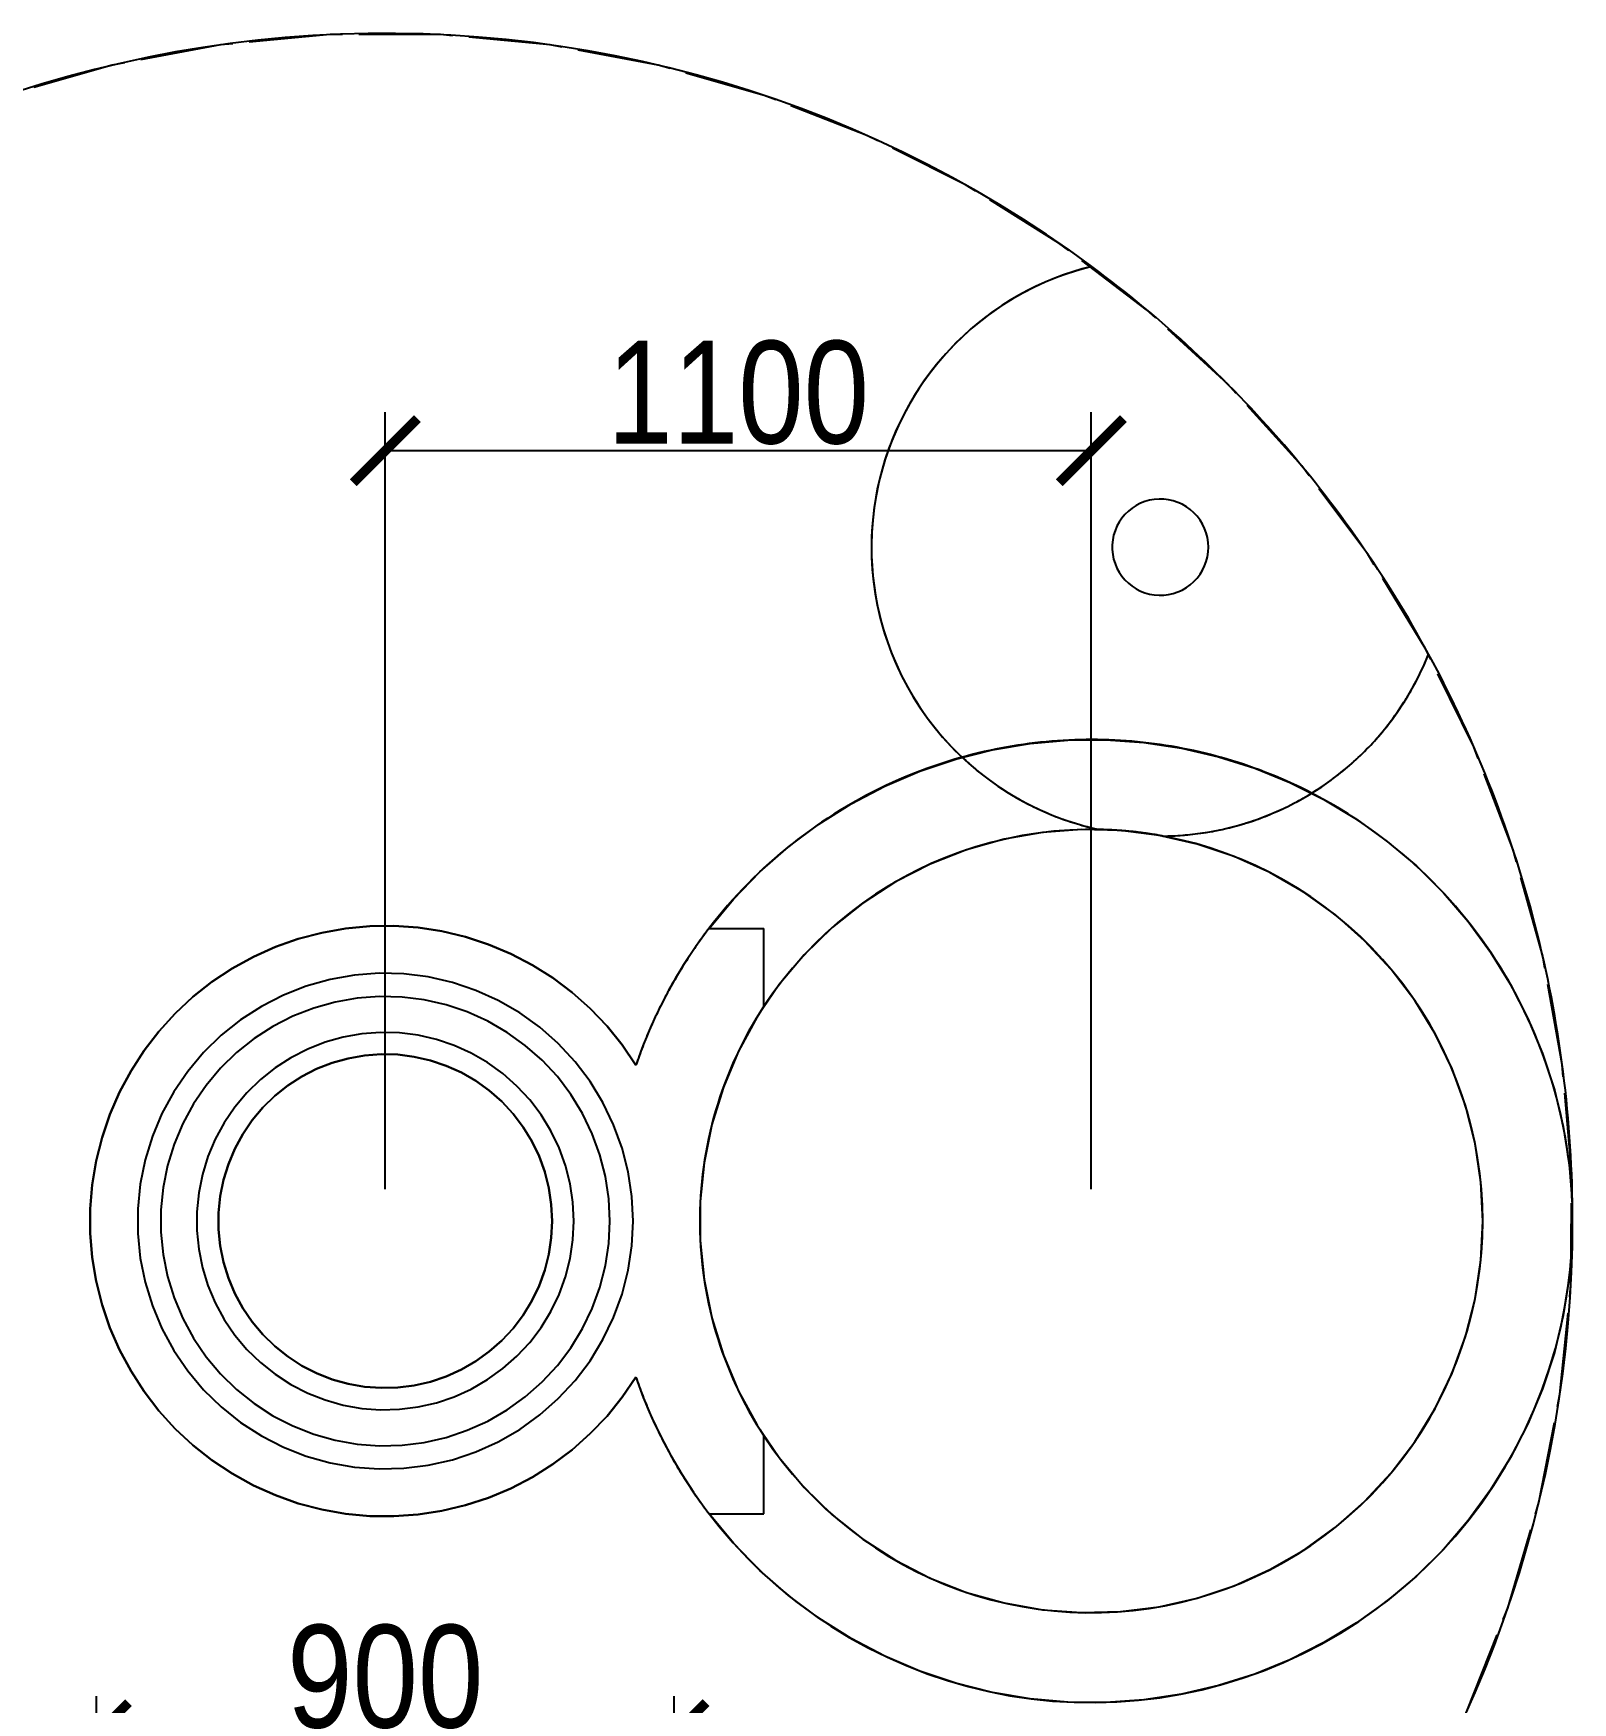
# Model space of a CAD drawing. Header units: millimetres. Extents: x -29 to 182, y -22 to 88.
# Drawn here: x -5.48 to 18.5, y 61 to 87 of the extents above; entities that cross this region are included whole.
import ezdxf

# ---------------------------------------------------------------- set-up
doc = ezdxf.new("R2010")
doc.units = ezdxf.units.MM
doc.linetypes.add('DASHED', pattern=[1.524, 1.27, -0.254])
for name, color, linetype in [('DIMS', 3, 'CONTINUOUS'), ('HIDDEN', 8, 'DASHED'), ('VISIBLE', 7, 'CONTINUOUS')]:
    doc.layers.add(name, color=color, linetype=linetype)
doc.styles.add('OpenSansCondensed-Light', font='OpenSansCondensed-Light.ttf')
doc.dimstyles.new('EZDXF', dxfattribs={"dimtxt": 0.25, "dimasz": 0.175, "dimexe": 0.375, "dimexo": 0.125, "dimgap": 0.1, "dimtad": 1, "dimlfac": 100, "dimzin": 12, "dimdsep": 46, "dimtxsty": 'OpenSansCondensed-Light', "dimblk": 'ARCHTICK', "dimcen": 2.5, "dimazin": 3, "dimtfac": 0.5, "dimtmove": 2, "dimatfit": 3})

# ---------------------------------------------------------------- blocks, each defined once
blk = doc.blocks.new('_ARCHTICK')
at = {"color": 0, "linetype": 'BYBLOCK', "const_width": 0.15}
blk.add_lwpolyline([(-0.5, -0.5), (0.5, 0.5)], dxfattribs=at)

msp = doc.modelspace()

# ---------------------------------------------------------------- linework, layer by layer
at = {"layer": 'HIDDEN'}
for points in [[(16.85625, 60.87589), (17.49026, 62.47097), (17.97369, 64.11796), (18.3024, 65.80265), (18.47356, 67.51057), (18.48568, 69.22699), (18.33867, 70.93715), (18.0338, 72.62632), (17.57368, 74.27997), (16.96227, 75.88386), (16.20485, 77.42417), (15.30792, 78.88765), (14.27922, 80.26171), (13.1276, 81.53451), (11.86296, 82.6951), (10.49621, 83.73348), (9.0391, 84.64072), (7.50417, 85.409), (5.90465, 86.03172), (4.25429, 86.50351), (2.56731, 86.82032), (0.85823, 86.9794), (-0.85823, 86.9794), (-2.56731, 86.82032), (-4.25429, 86.50351), (-5.90465, 86.03172)], [(11.00803, 83.36786), (10.82246, 83.31833), (10.63918, 83.26094), (10.45852, 83.19577), (10.2808, 83.12296), (10.10635, 83.04262), (9.93548, 82.95492), (9.76852, 82.86001), (9.60575, 82.75806), (9.44749, 82.64925), (9.29401, 82.5338), (9.1456, 82.4119), (9.00252, 82.28377), (8.86504, 82.14966), (8.73341, 82.00981), (8.60787, 81.86446), (8.48864, 81.71389), (8.37595, 81.55837), (8.26999, 81.39819), (8.17097, 81.23363), (8.07906, 81.06499), (7.99442, 80.89258), (7.91723, 80.71672), (7.8476, 80.53773), (7.78568, 80.35593), (7.73157, 80.17165), (7.68537, 79.98523), (7.64717, 79.79701), (7.61704, 79.60733), (7.59502, 79.41654), (7.58117, 79.22498), (7.5755, 79.03301), (7.57803, 78.84097), (7.58876, 78.64921), (7.60765, 78.45808), (7.63468, 78.26794), (7.66981, 78.07912), (7.71295, 77.89197), (7.76405, 77.70683), (7.82299, 77.52405), (7.88968, 77.34394), (7.964, 77.16684), (8.04581, 76.99308), (8.13495, 76.82296), (8.23128, 76.65681), (8.3346, 76.49491), (8.44474, 76.33757), (8.56149, 76.18508), (8.68465, 76.0377), (8.81398, 75.89571), (8.94925, 75.75938), (9.09021, 75.62893), (9.23661, 75.50463), (9.38818, 75.38668), (9.54465, 75.2753), (9.70573, 75.17071), (9.87112, 75.07308), (10.04053, 74.9826), (10.21365, 74.89943), (10.39015, 74.82372), (10.56973, 74.75562), (10.75205, 74.69523), (10.93678, 74.64269), (11.12358, 74.59807)], [(12.82535, 78.99627), (12.82163, 79.07094), (12.81048, 79.14487), (12.79203, 79.21733), (12.76646, 79.28759), (12.73402, 79.35496), (12.69503, 79.41876), (12.64989, 79.47836), (12.59903, 79.53317), (12.54297, 79.58264), (12.48226, 79.62628), (12.41751, 79.66367), (12.34936, 79.69442), (12.27848, 79.71823), (12.20559, 79.73487), (12.1314, 79.74417), (12.05666, 79.74603), (11.9821, 79.74044), (11.90846, 79.72746), (11.83649, 79.70721), (11.76689, 79.67989), (11.70035, 79.64578), (11.63755, 79.60522), (11.57909, 79.5586), (11.52556, 79.50639), (11.4775, 79.44912), (11.43539, 79.38734), (11.39963, 79.32168), (11.37058, 79.25278), (11.34855, 79.18133), (11.33373, 79.10805), (11.32629, 79.03365), (11.32629, 78.95888), (11.33373, 78.88448), (11.34855, 78.8112), (11.37058, 78.73975), (11.39963, 78.67085), (11.43539, 78.60519), (11.4775, 78.54341), (11.52556, 78.48614), (11.57909, 78.43393), (11.63755, 78.38731), (11.70035, 78.34675), (11.76689, 78.31264), (11.83649, 78.28532), (11.90846, 78.26507), (11.9821, 78.25209), (12.05666, 78.2465), (12.1314, 78.24836), (12.20559, 78.25766), (12.27848, 78.2743), (12.34936, 78.29811), (12.41751, 78.32886), (12.48226, 78.36625), (12.54297, 78.40989), (12.59903, 78.45937), (12.64989, 78.51417), (12.69503, 78.57378), (12.73402, 78.63757), (12.76646, 78.70494), (12.79203, 78.7752), (12.81048, 78.84766), (12.82163, 78.92159), (12.82535, 78.99627)], [(12.11557, 74.49644), (12.20004, 74.49799), (12.28446, 74.50113), (12.36881, 74.50584), (12.45306, 74.51214), (12.53717, 74.52003), (12.62113, 74.52948), (12.70488, 74.54052), (12.78842, 74.55312), (12.87171, 74.56729), (12.95471, 74.58302), (13.03741, 74.60031), (13.11976, 74.61914), (13.20175, 74.63952), (13.28334, 74.66143), (13.3645, 74.68487), (13.44521, 74.70984), (13.52544, 74.73631), (13.60516, 74.76428), (13.68434, 74.79375), (13.76295, 74.82469), (13.84096, 74.85711), (13.91835, 74.89098), (13.9951, 74.9263), (14.07117, 74.96306), (14.14653, 75.00124), (14.22116, 75.04083), (14.29504, 75.08181), (14.36813, 75.12417), (14.44042, 75.16789), (14.51187, 75.21296), (14.58247, 75.25937), (14.65218, 75.3071), (14.72098, 75.35612), (14.78885, 75.40643), (14.85577, 75.458), (14.9217, 75.51082), (14.98663, 75.56487), (15.05053, 75.62013), (15.11339, 75.67658), (15.17518, 75.73419), (15.23587, 75.79296), (15.29545, 75.85286), (15.35389, 75.91386), (15.41118, 75.97595), (15.46729, 76.03911), (15.52221, 76.10331), (15.57591, 76.16853), (15.62838, 76.23474), (15.67959, 76.30193), (15.72954, 76.37006), (15.7782, 76.43913), (15.82555, 76.50909), (15.87158, 76.57993), (15.91627, 76.65162), (15.95961, 76.72414), (16.00158, 76.79746), (16.04217, 76.87156), (16.08136, 76.9464), (16.11913, 77.02197), (16.15548, 77.09823), (16.19039, 77.17516), (16.22386, 77.25273), (16.25586, 77.33092)], [(14.43669, 75.16559), (14.35732, 75.20591), (14.27748, 75.24529), (14.19718, 75.28372), (14.11642, 75.32119), (14.03523, 75.3577), (13.9536, 75.39325), (13.87157, 75.42782), (13.78912, 75.46142), (13.70629, 75.49403), (13.62307, 75.52566), (13.53948, 75.5563), (13.45554, 75.58595), (13.37125, 75.6146), (13.28662, 75.64224), (13.20168, 75.66888), (13.11642, 75.69451), (13.03087, 75.71913), (12.94502, 75.74272), (12.85891, 75.7653), (12.77253, 75.78685), (12.68591, 75.80738), (12.59904, 75.82688), (12.51195, 75.84534), (12.42465, 75.86277), (12.33714, 75.87916), (12.24945, 75.89451), (12.16158, 75.90882), (12.07355, 75.92209), (11.98537, 75.93431), (11.89705, 75.94548), (11.8086, 75.9556), (11.72004, 75.96468), (11.63137, 75.9727), (11.54262, 75.97967), (11.45379, 75.98558), (11.3649, 75.99044), (11.27596, 75.99424), (11.18697, 75.99699), (11.09796, 75.99868), (11.00894, 75.99932), (10.91992, 75.99889), (10.8309, 75.99741), (10.74191, 75.99488), (10.65296, 75.99129), (10.56406, 75.98664), (10.47521, 75.98094), (10.38644, 75.97418), (10.29776, 75.96637), (10.20918, 75.95751), (10.12071, 75.9476), (10.03236, 75.93664), (9.94415, 75.92463), (9.85608, 75.91157), (9.76818, 75.89747), (9.68045, 75.88233), (9.59291, 75.86614), (9.50557, 75.84892), (9.41843, 75.83067), (9.33152, 75.81138), (9.24485, 75.79106), (9.15842, 75.76971), (9.07225, 75.74734), (8.98635, 75.72395)], [(8.98635, 75.72395), (8.87549, 75.69213), (8.76513, 75.65861), (8.6553, 75.62339), (8.54603, 75.58649), (8.43733, 75.54792), (8.32924, 75.50768), (8.22178, 75.46578), (8.11498, 75.42223), (8.00886, 75.37705), (7.90345, 75.33024), (7.79877, 75.28181), (7.69485, 75.23178), (7.59171, 75.18016), (7.48938, 75.12695), (7.38787, 75.07219), (7.28722, 75.01586), (7.18745, 74.958), (7.08858, 74.8986), (6.99064, 74.8377), (6.89364, 74.77529), (6.79762, 74.7114), (6.70258, 74.64604), (6.60857, 74.57923), (6.51559, 74.51098), (6.42368, 74.44131), (6.33284, 74.37023), (6.24311, 74.29777), (6.15451, 74.22393), (6.06705, 74.14874), (5.98075, 74.07222), (5.89565, 73.99437), (5.81175, 73.91523), (5.72908, 73.8348), (5.64765, 73.75312), (5.56749, 73.67019), (5.48862, 73.58604), (5.41105, 73.50068), (5.3348, 73.41414), (5.25989, 73.32644), (5.18634, 73.2376), (5.11416, 73.14764), (5.04337, 73.05658), (4.974, 72.96444), (4.90605, 72.87124), (4.83954, 72.77702), (4.77448, 72.68178), (4.7109, 72.58555), (4.64881, 72.48835), (4.58822, 72.39021), (4.52914, 72.29115), (4.47159, 72.19119), (4.41559, 72.09036), (4.36115, 71.98869), (4.30828, 71.88618), (4.25698, 71.78288), (4.20729, 71.67879), (4.1592, 71.57396), (4.11272, 71.4684), (4.06788, 71.36214), (4.02468, 71.2552), (3.98312, 71.14761), (3.94323, 71.03939), (3.905, 70.93057)], [(8.98635, 75.72395), (9.0147, 75.69742), (9.04327, 75.67114), (9.07206, 75.64511), (9.10108, 75.61933), (9.13033, 75.59379), (9.15979, 75.56852), (9.18946, 75.54349), (9.21936, 75.51873), (9.24946, 75.49422), (9.27978, 75.46997), (9.3103, 75.44599), (9.34103, 75.42226), (9.37196, 75.39881), (9.4031, 75.37562), (9.43443, 75.35271), (9.46596, 75.33006), (9.49768, 75.30769), (9.5296, 75.28559), (9.5617, 75.26376), (9.59399, 75.24222), (9.62647, 75.22095), (9.65913, 75.19997), (9.69197, 75.17927), (9.72498, 75.15885), (9.75818, 75.13872), (9.79154, 75.11887), (9.82507, 75.09931), (9.85877, 75.08005), (9.89264, 75.06107), (9.92667, 75.04239), (9.96085, 75.024), (9.9952, 75.00591), (10.0297, 74.98811), (10.06435, 74.97061), (10.09915, 74.95342), (10.1341, 74.93652), (10.1692, 74.91992), (10.20443, 74.90363), (10.23981, 74.88764), (10.27532, 74.87196), (10.31096, 74.85659), (10.34674, 74.84152), (10.38264, 74.82676), (10.41868, 74.81232), (10.45483, 74.79818), (10.4911, 74.78436), (10.5275, 74.77085), (10.56401, 74.75765), (10.60063, 74.74477), (10.63736, 74.73221), (10.67419, 74.71996), (10.71113, 74.70804), (10.74818, 74.69643), (10.78532, 74.68514), (10.82256, 74.67417), (10.85989, 74.66352), (10.89731, 74.6532), (10.93482, 74.6432), (10.97241, 74.63352), (11.01009, 74.62417), (11.04784, 74.61514), (11.08568, 74.60644), (11.12358, 74.59807)], [(12.11557, 74.49644), (12.15439, 74.49696), (12.1932, 74.49781), (12.232, 74.49899), (12.27079, 74.50051), (12.30956, 74.50236), (12.34832, 74.50455), (12.38706, 74.50707), (12.42577, 74.50993), (12.46446, 74.51312), (12.50312, 74.51664), (12.54175, 74.5205), (12.58034, 74.52469), (12.6189, 74.52921), (12.65741, 74.53407), (12.69588, 74.53925), (12.73431, 74.54477), (12.77268, 74.55062), (12.81101, 74.5568), (12.84928, 74.56332), (12.88749, 74.57016), (12.92564, 74.57733), (12.96373, 74.58483), (13.00175, 74.59265), (13.03971, 74.60081), (13.07759, 74.60929), (13.11539, 74.6181), (13.15312, 74.62724), (13.19077, 74.6367), (13.22834, 74.64648), (13.26582, 74.65659), (13.30321, 74.66702), (13.34051, 74.67777), (13.37772, 74.68885), (13.41483, 74.70024), (13.45184, 74.71196), (13.48874, 74.72399), (13.52555, 74.73634), (13.56224, 74.74901), (13.59882, 74.762), (13.63529, 74.7753), (13.67165, 74.78891), (13.70788, 74.80284), (13.744, 74.81708), (13.77999, 74.83163), (13.81585, 74.84648), (13.85158, 74.86165), (13.88718, 74.87713), (13.92265, 74.89291), (13.95798, 74.909), (13.99317, 74.92539), (14.02821, 74.94209), (14.06311, 74.95909), (14.09787, 74.97638), (14.13247, 74.99398), (14.16692, 75.01188), (14.20121, 75.03007), (14.23535, 75.04855), (14.26932, 75.06733), (14.30313, 75.08641), (14.33678, 75.10577), (14.37025, 75.12542), (14.40356, 75.14536), (14.43669, 75.16559)], [(18.5, 68.49932), (18.49887, 68.62965), (18.49547, 68.75993), (18.48981, 68.89014), (18.48189, 69.02023), (18.47171, 69.15017), (18.45927, 69.2799), (18.44458, 69.4094), (18.42764, 69.53863), (18.40846, 69.66754), (18.38704, 69.7961), (18.36339, 69.92427), (18.33752, 70.05201), (18.30943, 70.17928), (18.27913, 70.30604), (18.24664, 70.43225), (18.21196, 70.55789), (18.1751, 70.6829), (18.13607, 70.80725), (18.09489, 70.9309), (18.05156, 71.05382), (18.00611, 71.17597), (17.95854, 71.29731), (17.90887, 71.4178), (17.85711, 71.53742), (17.80328, 71.65612), (17.7474, 71.77386), (17.68948, 71.89061), (17.62954, 72.00634), (17.5676, 72.12101), (17.50367, 72.23459), (17.43778, 72.34704), (17.36995, 72.45833), (17.30019, 72.56842), (17.22853, 72.67728), (17.15499, 72.78489), (17.07959, 72.89119), (17.00236, 72.99617), (16.92331, 73.0998), (16.84247, 73.20203), (16.75987, 73.30285), (16.67553, 73.40221), (16.58948, 73.50009), (16.50174, 73.59646), (16.41234, 73.6913), (16.3213, 73.78456), (16.22865, 73.87623), (16.13443, 73.96628), (16.03866, 74.05467), (15.94136, 74.14139), (15.84257, 74.2264), (15.74232, 74.30969), (15.64064, 74.39122), (15.53756, 74.47097), (15.4331, 74.54891), (15.32731, 74.62503), (15.22021, 74.69931), (15.11184, 74.7717), (15.00222, 74.84221), (14.8914, 74.9108), (14.7794, 74.97745), (14.66626, 75.04214), (14.55201, 75.10486), (14.43669, 75.16559)], [(17.1, 68.49932), (17.06969, 69.10668), (16.97905, 69.70801), (16.82899, 70.29733), (16.621, 70.86877), (16.35715, 71.41667), (16.04006, 71.93557), (15.67287, 72.42033), (15.25924, 72.86611), (14.80329, 73.26849), (14.30953, 73.62348), (13.78289, 73.92754), (13.22858, 74.17765), (12.65213, 74.37133), (12.05925, 74.50665), (11.45585, 74.58226), (10.84792, 74.59742), (10.2415, 74.55198), (9.64262, 74.44638), (9.05723, 74.28168), (8.49115, 74.05951), (7.95, 73.78208), (7.43916, 73.45214), (6.96372, 73.07299), (6.52838, 72.64837), (6.13749, 72.18253), (5.79493, 71.68008), (5.50409, 71.14601), (5.26788, 70.58564), (5.08863, 70.00454), (4.96813, 69.40848), (4.90758, 68.80338), (4.90758, 68.19526), (4.96813, 67.59016), (5.08863, 66.9941), (5.26788, 66.413), (5.50409, 65.85263), (5.79493, 65.31857), (6.13749, 64.81611), (6.52838, 64.35027), (6.96372, 63.92566), (7.43916, 63.5465), (7.95, 63.21657), (8.49115, 62.93913), (9.05723, 62.71696), (9.64262, 62.55226), (10.2415, 62.44666), (10.84792, 62.40122), (11.45585, 62.41638), (12.05925, 62.49199), (12.65213, 62.62731), (13.22858, 62.82099), (13.78289, 63.0711), (14.30953, 63.37516), (14.80329, 63.73015), (15.25924, 64.13253), (15.67287, 64.57832), (16.04006, 65.06307), (16.35715, 65.58197), (16.621, 66.12987), (16.82899, 66.70131), (16.97905, 67.29063), (17.06969, 67.89196), (17.1, 68.49932)], [(12.11557, 74.49644), (12.09999, 74.49932), (12.0844, 74.50216), (12.0688, 74.50496), (12.0532, 74.50771), (12.03759, 74.51043), (12.02197, 74.5131), (12.00634, 74.51574), (11.99071, 74.51833), (11.97507, 74.52088), (11.95943, 74.5234), (11.94377, 74.52587), (11.92812, 74.5283), (11.91245, 74.53069), (11.89678, 74.53304), (11.8811, 74.53535), (11.86542, 74.53762), (11.84973, 74.53985), (11.83404, 74.54203), (11.81834, 74.54418), (11.80263, 74.54629), (11.78692, 74.54835), (11.77121, 74.55037), (11.75548, 74.55236), (11.73976, 74.5543), (11.72403, 74.5562), (11.70829, 74.55806), (11.69255, 74.55988), (11.6768, 74.56166), (11.66105, 74.5634), (11.6453, 74.56509), (11.62954, 74.56675), (11.61378, 74.56836), (11.59801, 74.56994), (11.58224, 74.57147), (11.56646, 74.57296), (11.55068, 74.57441), (11.5349, 74.57582), (11.51911, 74.57719), (11.50332, 74.57852), (11.48753, 74.57981), (11.47173, 74.58105), (11.45593, 74.58226), (11.44013, 74.58342), (11.42432, 74.58454), (11.40851, 74.58563), (11.3927, 74.58667), (11.37689, 74.58767), (11.36107, 74.58863), (11.34525, 74.58954), (11.32943, 74.59042), (11.3136, 74.59125), (11.29778, 74.59205), (11.28195, 74.5928), (11.26612, 74.59351), (11.25029, 74.59418), (11.23445, 74.59481), (11.21862, 74.5954), (11.20278, 74.59595), (11.18695, 74.59646), (11.17111, 74.59692), (11.15527, 74.59734), (11.13942, 74.59773), (11.12358, 74.59807)], [(12.11557, 74.49644), (12.09999, 74.49932), (12.0844, 74.50216), (12.0688, 74.50496), (12.0532, 74.50771), (12.03759, 74.51043), (12.02197, 74.5131), (12.00634, 74.51574), (11.99071, 74.51833), (11.97507, 74.52088), (11.95943, 74.5234), (11.94377, 74.52587), (11.92812, 74.5283), (11.91245, 74.53069), (11.89678, 74.53304), (11.8811, 74.53535), (11.86542, 74.53762), (11.84973, 74.53985), (11.83404, 74.54203), (11.81834, 74.54418), (11.80263, 74.54629), (11.78692, 74.54835), (11.77121, 74.55037), (11.75548, 74.55236), (11.73976, 74.5543), (11.72403, 74.5562), (11.70829, 74.55806), (11.69255, 74.55988), (11.6768, 74.56166), (11.66105, 74.5634), (11.6453, 74.56509), (11.62954, 74.56675), (11.61378, 74.56836), (11.59801, 74.56994), (11.58224, 74.57147), (11.56646, 74.57296), (11.55068, 74.57441), (11.5349, 74.57582), (11.51911, 74.57719), (11.50332, 74.57852), (11.48753, 74.57981), (11.47173, 74.58105), (11.45593, 74.58226), (11.44013, 74.58342), (11.42432, 74.58454), (11.40851, 74.58563), (11.3927, 74.58667), (11.37689, 74.58767), (11.36107, 74.58863), (11.34525, 74.58954), (11.32943, 74.59042), (11.3136, 74.59125), (11.29778, 74.59205), (11.28195, 74.5928), (11.26612, 74.59351), (11.25029, 74.59418), (11.23445, 74.59481), (11.21862, 74.5954), (11.20278, 74.59595), (11.18695, 74.59646), (11.17111, 74.59692), (11.15527, 74.59734), (11.13942, 74.59773), (11.12358, 74.59807)], [(3.905, 70.93057), (3.69259, 71.24245), (3.45533, 71.53588), (3.19482, 71.80887), (2.91281, 72.05959), (2.6112, 72.28635), (2.29202, 72.48763), (1.95742, 72.66207), (1.60964, 72.8085), (1.25103, 72.92593), (0.88401, 73.01358), (0.51103, 73.07085), (0.13462, 73.09735), (-0.2427, 73.09291), (-0.61839, 73.05757), (-0.98991, 72.99154), (-1.35477, 72.89529), (-1.71052, 72.76946), (-2.05476, 72.6149), (-2.38517, 72.43264), (-2.69953, 72.22391), (-2.99572, 71.99012), (-3.27176, 71.73283), (-3.52578, 71.45379), (-3.75607, 71.15487), (-3.96109, 70.83808), (-4.13945, 70.50555), (-4.28996, 70.15952), (-4.4116, 69.80232), (-4.50355, 69.43635), (-4.5652, 69.06407), (-4.59613, 68.68799), (-4.59613, 68.31065), (-4.5652, 67.93457), (-4.50355, 67.5623), (-4.4116, 67.19633), (-4.28996, 66.83912), (-4.13945, 66.49309), (-3.96109, 66.16056), (-3.75607, 65.84377), (-3.52578, 65.54485), (-3.27176, 65.26581), (-2.99572, 65.00853), (-2.69953, 64.77473), (-2.38517, 64.566), (-2.05476, 64.38374), (-1.71052, 64.22918), (-1.35477, 64.10335), (-0.98991, 64.0071), (-0.61839, 63.94108), (-0.2427, 63.90573), (0.13462, 63.90129), (0.51103, 63.9278), (0.88401, 63.98506), (1.25103, 64.07271), (1.60964, 64.19014), (1.95742, 64.33657), (2.29202, 64.51101), (2.6112, 64.71229), (2.91281, 64.93905), (3.19482, 65.18977), (3.45533, 65.46276), (3.69259, 65.75619), (3.905, 66.06807)], [(5.04547, 73.05932), (5.9, 73.05932)], [(5.9, 71.84596), (5.9, 73.05932)], [(3.5, 68.49932), (3.48261, 68.84781), (3.4306, 69.19283), (3.3445, 69.53096), (3.22517, 69.85884), (3.07378, 70.17321), (2.89184, 70.47094), (2.68116, 70.74908), (2.44383, 71.00485), (2.18221, 71.23573), (1.89891, 71.43941), (1.59674, 71.61387), (1.27869, 71.75738), (0.94794, 71.86851), (0.60777, 71.94615), (0.26156, 71.98953), (-0.08726, 71.99823), (-0.4352, 71.97216), (-0.77882, 71.91157), (-1.1147, 71.81707), (-1.4395, 71.68959), (-1.75, 71.53041), (-2.0431, 71.3411), (-2.3159, 71.12355), (-2.56568, 70.87993), (-2.78996, 70.61264), (-2.98652, 70.32434), (-3.15339, 70.01791), (-3.28892, 69.69639), (-3.39177, 69.36297), (-3.46091, 69.02097), (-3.49565, 68.67378), (-3.49565, 68.32486), (-3.46091, 67.97767), (-3.39177, 67.63567), (-3.28892, 67.30225), (-3.15339, 66.98073), (-2.98652, 66.6743), (-2.78996, 66.38601), (-2.56568, 66.11872), (-2.3159, 65.87509), (-2.0431, 65.65754), (-1.75, 65.46823), (-1.4395, 65.30905), (-1.1147, 65.18157), (-0.77882, 65.08707), (-0.4352, 65.02648), (-0.08726, 65.00041), (0.26156, 65.00911), (0.60777, 65.05249), (0.94794, 65.13014), (1.27869, 65.24126), (1.59674, 65.38477), (1.89891, 65.55923), (2.18221, 65.76291), (2.44383, 65.99379), (2.68116, 66.24956), (2.89184, 66.5277), (3.07378, 66.82543), (3.22517, 67.1398), (3.3445, 67.46768), (3.4306, 67.80581), (3.48261, 68.15083), (3.5, 68.49932)], [(3.5, 68.49932), (3.48261, 68.84781), (3.4306, 69.19283), (3.3445, 69.53096), (3.22517, 69.85884), (3.07378, 70.17321), (2.89184, 70.47094), (2.68116, 70.74908), (2.44383, 71.00485), (2.18221, 71.23573), (1.89891, 71.43941), (1.59674, 71.61387), (1.27869, 71.75738), (0.94794, 71.86851), (0.60777, 71.94615), (0.26156, 71.98953), (-0.08726, 71.99823), (-0.4352, 71.97216), (-0.77882, 71.91157), (-1.1147, 71.81707), (-1.4395, 71.68959), (-1.75, 71.53041), (-2.0431, 71.3411), (-2.3159, 71.12355), (-2.56568, 70.87993), (-2.78996, 70.61264), (-2.98652, 70.32434), (-3.15339, 70.01791), (-3.28892, 69.69639), (-3.39177, 69.36297), (-3.46091, 69.02097), (-3.49565, 68.67378), (-3.49565, 68.32486), (-3.46091, 67.97767), (-3.39177, 67.63567), (-3.28892, 67.30225), (-3.15339, 66.98073), (-2.98652, 66.6743), (-2.78996, 66.38601), (-2.56568, 66.11872), (-2.3159, 65.87509), (-2.0431, 65.65754), (-1.75, 65.46823), (-1.4395, 65.30905), (-1.1147, 65.18157), (-0.77882, 65.08707), (-0.4352, 65.02648), (-0.08726, 65.00041), (0.26156, 65.00911), (0.60777, 65.05249), (0.94794, 65.13014), (1.27869, 65.24126), (1.59674, 65.38477), (1.89891, 65.55923), (2.18221, 65.76291), (2.44383, 65.99379), (2.68116, 66.24956), (2.89184, 66.5277), (3.07378, 66.82543), (3.22517, 67.1398), (3.3445, 67.46768), (3.4306, 67.80581), (3.48261, 68.15083), (3.5, 68.49932)], [(2.6, 68.49932), (2.58708, 68.7582), (2.54845, 69.0145), (2.48449, 69.26568), (2.39584, 69.50925), (2.28338, 69.74278), (2.14822, 69.96395), (1.99172, 70.17057), (1.81542, 70.36057), (1.62107, 70.53208), (1.41062, 70.68339), (1.18615, 70.81299), (0.94989, 70.91959), (0.70419, 71.00214), (0.45149, 71.05982), (0.1943, 71.09205), (-0.06482, 71.09851), (-0.32329, 71.07914), (-0.57855, 71.03413), (-0.82807, 70.96393), (-1.06935, 70.86924), (-1.3, 70.75099), (-1.51773, 70.61036), (-1.72038, 70.44875), (-1.90593, 70.26777), (-2.07254, 70.06921), (-2.21856, 69.85505), (-2.34252, 69.62742), (-2.4432, 69.38857), (-2.5196, 69.14089), (-2.57096, 68.88683), (-2.59677, 68.62892), (-2.59677, 68.36972), (-2.57096, 68.11181), (-2.5196, 67.85775), (-2.4432, 67.61007), (-2.34252, 67.37122), (-2.21856, 67.14359), (-2.07254, 66.92943), (-1.90593, 66.73087), (-1.72038, 66.54989), (-1.51773, 66.38828), (-1.3, 66.24765), (-1.06935, 66.12941), (-0.82807, 66.03471), (-0.57855, 65.96451), (-0.32329, 65.9195), (-0.06482, 65.90013), (0.1943, 65.90659), (0.45149, 65.93882), (0.70419, 65.9965), (0.94989, 66.07905), (1.18615, 66.18565), (1.41062, 66.31525), (1.62107, 66.46656), (1.81542, 66.63807), (1.99172, 66.82807), (2.14822, 67.03469), (2.28338, 67.25586), (2.39584, 67.48939), (2.48449, 67.73296), (2.54845, 67.98414), (2.58708, 68.24044), (2.6, 68.49932)], [(3.905, 66.06807), (4.02053, 65.75397), (4.14995, 65.44534), (4.29301, 65.14279), (4.44943, 64.84692), (4.61889, 64.55833), (4.80106, 64.27758), (4.99557, 64.00524), (5.20203, 63.74184), (5.42004, 63.48792), (5.64917, 63.24398), (5.88894, 63.01051), (6.13889, 62.78796), (6.39853, 62.57678), (6.66732, 62.3774), (6.94474, 62.19021), (7.23024, 62.01558), (7.52324, 61.85386), (7.82317, 61.70537), (8.12942, 61.57041), (8.44139, 61.44925), (8.75845, 61.34212), (9.07998, 61.24925), (9.40532, 61.17081), (9.73385, 61.10697), (10.06489, 61.05784), (10.3978, 61.02354), (10.73191, 61.00411), (11.06655, 60.99962), (11.40105, 61.01005), (11.73476, 61.0354), (12.06701, 61.07561), (12.39713, 61.1306), (12.72447, 61.20027), (13.04837, 61.28446), (13.3682, 61.38303), (13.68331, 61.49576), (13.99308, 61.62244), (14.29689, 61.76281), (14.59413, 61.9166), (14.88422, 62.08349), (15.16657, 62.26316), (15.44063, 62.45525), (15.70584, 62.65937), (15.96169, 62.87512), (16.20765, 63.10207), (16.44325, 63.33976), (16.66801, 63.58773), (16.88148, 63.84548), (17.08324, 64.11249), (17.27288, 64.38824), (17.45004, 64.67218), (17.61435, 64.96374), (17.76549, 65.26233), (17.90317, 65.56738), (18.02709, 65.87826), (18.13703, 66.19435), (18.23275, 66.51504), (18.31407, 66.83968), (18.38083, 67.16763), (18.43289, 67.49822), (18.47015, 67.83081), (18.49253, 68.16473), (18.5, 68.49932)], [(5.9, 63.93932), (5.9, 65.15268)], [(5.04547, 63.93932), (5.9, 63.93932)]]:
    msp.add_lwpolyline(points, dxfattribs=at)
at = {"layer": 'VISIBLE'}
for points in [[(11.00803, 83.36786), (10.65895, 83.62006), (10.30409, 83.86407), (9.94365, 84.09976), (9.57783, 84.32699), (9.20681, 84.54565), (8.8308, 84.75561), (8.45001, 84.95676), (8.06464, 85.14899), (7.6749, 85.3322), (7.281, 85.50629), (6.88316, 85.67116), (6.48158, 85.82673), (6.07649, 85.97291), (5.66811, 86.10962), (5.25666, 86.23678), (4.84236, 86.35434), (4.42544, 86.46221), (4.00611, 86.56036), (3.58462, 86.64871), (3.16118, 86.72724), (2.73603, 86.79588), (2.3094, 86.85461), (1.88152, 86.90339), (1.45262, 86.9422), (1.02293, 86.97102), (0.59268, 86.98982), (0.16212, 86.99861), (-0.26854, 86.99737), (-0.69904, 86.98611), (-1.12917, 86.96483), (-1.55869, 86.93354), (-1.98736, 86.89226), (-2.41496, 86.84102), (-2.84124, 86.77984), (-3.26599, 86.70875), (-3.68897, 86.62779), (-4.10995, 86.53701), (-4.5287, 86.43646), (-4.945, 86.32618), (-5.35861, 86.20625), (-5.76933, 86.07672)], [(11.00803, 83.36786), (10.85979, 83.32898), (10.71297, 83.28508), (10.56773, 83.2362), (10.42424, 83.18241), (10.28266, 83.12376), (10.14316, 83.06033), (10.0059, 82.99218), (9.87104, 82.9194), (9.73874, 82.84207), (9.60914, 82.76028), (9.48241, 82.67412), (9.35868, 82.5837), (9.23811, 82.48912), (9.12082, 82.39049), (9.00696, 82.28792), (8.89666, 82.18153), (8.79005, 82.07145), (8.68725, 81.95781), (8.58837, 81.84073), (8.49354, 81.72035), (8.40286, 81.59681), (8.31645, 81.47025), (8.23439, 81.34083), (8.15678, 81.20869), (8.08372, 81.07398), (8.01529, 80.93686), (7.95157, 80.79749), (7.89263, 80.65603), (7.83854, 80.51265), (7.78937, 80.36751), (7.74516, 80.22078), (7.70598, 80.07263), (7.67186, 79.92323), (7.64285, 79.77275), (7.61898, 79.62138), (7.60028, 79.46928), (7.58677, 79.31663), (7.57847, 79.16361), (7.57538, 79.0104), (7.5775, 78.85717), (7.58485, 78.7041), (7.5974, 78.55137), (7.61515, 78.39915), (7.63806, 78.24763), (7.66613, 78.09698), (7.6993, 77.94736), (7.73756, 77.79897), (7.78084, 77.65196), (7.8291, 77.50652), (7.88229, 77.3628), (7.94034, 77.22097), (8.00319, 77.08121), (8.07075, 76.94366), (8.14297, 76.8085), (8.21974, 76.67587), (8.30098, 76.54593), (8.3866, 76.41884), (8.4765, 76.29473), (8.57058, 76.17376), (8.66871, 76.05606), (8.7708, 75.94177), (8.87672, 75.83102), (8.98635, 75.72395)], [(16.25586, 77.33092), (16.19437, 77.44316), (16.13212, 77.55497), (16.06908, 77.66635), (16.00529, 77.7773), (15.94072, 77.8878), (15.87539, 77.99784), (15.8093, 78.10744), (15.74246, 78.21657), (15.67486, 78.32524), (15.60651, 78.43344), (15.53742, 78.54117), (15.46758, 78.64841), (15.397, 78.75517), (15.32568, 78.86143), (15.25364, 78.96721), (15.18086, 79.07248), (15.10735, 79.17724), (15.03312, 79.28149), (14.95817, 79.38523), (14.88251, 79.48845), (14.80613, 79.59114), (14.72905, 79.6933), (14.65126, 79.79492), (14.57277, 79.896), (14.49358, 79.99654), (14.4137, 80.09653), (14.33313, 80.19596), (14.25187, 80.29483), (14.16993, 80.39314), (14.08732, 80.49088), (14.00402, 80.58805), (13.92006, 80.68463), (13.83544, 80.78064), (13.75015, 80.87605), (13.6642, 80.97088), (13.5776, 81.0651), (13.49034, 81.15873), (13.40245, 81.25175), (13.31391, 81.34416), (13.22473, 81.43595), (13.13492, 81.52713), (13.04449, 81.61768), (12.95343, 81.70761), (12.86174, 81.7969), (12.76945, 81.88555), (12.67654, 81.97357), (12.58302, 82.06094), (12.48891, 82.14766), (12.39419, 82.23373), (12.29889, 82.31914), (12.20299, 82.40389), (12.10651, 82.48797), (12.00945, 82.57139), (11.91182, 82.65413), (11.81361, 82.73619), (11.71484, 82.81758), (11.61551, 82.89827), (11.51563, 82.97828), (11.41519, 83.0576), (11.31421, 83.13622), (11.21268, 83.21414), (11.11062, 83.29135), (11.00803, 83.36786)], [(12.82535, 78.99627), (12.82163, 79.07094), (12.81048, 79.14487), (12.79203, 79.21733), (12.76646, 79.28759), (12.73402, 79.35496), (12.69503, 79.41876), (12.64989, 79.47836), (12.59903, 79.53317), (12.54297, 79.58264), (12.48226, 79.62628), (12.41751, 79.66367), (12.34936, 79.69442), (12.27848, 79.71823), (12.20559, 79.73487), (12.1314, 79.74417), (12.05666, 79.74603), (11.9821, 79.74044), (11.90846, 79.72746), (11.83649, 79.70721), (11.76689, 79.67989), (11.70035, 79.64578), (11.63755, 79.60522), (11.57909, 79.5586), (11.52556, 79.50639), (11.4775, 79.44912), (11.43539, 79.38734), (11.39963, 79.32168), (11.37058, 79.25278), (11.34855, 79.18133), (11.33373, 79.10805), (11.32629, 79.03365), (11.32629, 78.95888), (11.33373, 78.88448), (11.34855, 78.8112), (11.37058, 78.73975), (11.39963, 78.67085), (11.43539, 78.60519), (11.4775, 78.54341), (11.52556, 78.48614), (11.57909, 78.43393), (11.63755, 78.38731), (11.70035, 78.34675), (11.76689, 78.31264), (11.83649, 78.28532), (11.90846, 78.26507), (11.9821, 78.25209), (12.05666, 78.2465), (12.1314, 78.24836), (12.20559, 78.25766), (12.27848, 78.2743), (12.34936, 78.29811), (12.41751, 78.32886), (12.48226, 78.36625), (12.54297, 78.40989), (12.59903, 78.45937), (12.64989, 78.51417), (12.69503, 78.57378), (12.73402, 78.63757), (12.76646, 78.70494), (12.79203, 78.7752), (12.81048, 78.84766), (12.82163, 78.92159), (12.82535, 78.99627)], [(14.43669, 75.16559), (14.47544, 75.18975), (14.51394, 75.2143), (14.5522, 75.23924), (14.59019, 75.26457), (14.62793, 75.29028), (14.6654, 75.31637), (14.70261, 75.34284), (14.73955, 75.36969), (14.77621, 75.39691), (14.8126, 75.4245), (14.8487, 75.45246), (14.88452, 75.48078), (14.92004, 75.50947), (14.95528, 75.53852), (14.99022, 75.56792), (15.02486, 75.59767), (15.05919, 75.62778), (15.09322, 75.65823), (15.12694, 75.68902), (15.16034, 75.72016), (15.19342, 75.75163), (15.22619, 75.78344), (15.25863, 75.81558), (15.29074, 75.84804), (15.32252, 75.88083), (15.35396, 75.91394), (15.38507, 75.94737), (15.41584, 75.98111), (15.44626, 76.01516), (15.47634, 76.04952), (15.50607, 76.08419), (15.53544, 76.11915), (15.56446, 76.15441), (15.59311, 76.18996), (15.62141, 76.2258), (15.64934, 76.26193), (15.6769, 76.29833), (15.70409, 76.33502), (15.73091, 76.37198), (15.75735, 76.40921), (15.78342, 76.4467), (15.8091, 76.48446), (15.83439, 76.52248), (15.8593, 76.56075), (15.88382, 76.59927), (15.90795, 76.63804), (15.93168, 76.67705), (15.95501, 76.7163), (15.97795, 76.75579), (16.00048, 76.7955), (16.02261, 76.83545), (16.04434, 76.87561), (16.06565, 76.916), (16.08655, 76.95659), (16.10705, 76.9974), (16.12712, 77.03841), (16.14678, 77.07963), (16.16602, 77.12104), (16.18484, 77.16265), (16.20323, 77.20444), (16.2212, 77.24642), (16.23874, 77.28858), (16.25586, 77.33092)], [(18.5, 68.49932), (18.49942, 68.64546), (18.49769, 68.79159), (18.49481, 68.93771), (18.49077, 69.08379), (18.48557, 69.22984), (18.47922, 69.37585), (18.47172, 69.5218), (18.46307, 69.66768), (18.45326, 69.8135), (18.44231, 69.95923), (18.4302, 70.10487), (18.41694, 70.25041), (18.40253, 70.39584), (18.38698, 70.54115), (18.37027, 70.68633), (18.35242, 70.83138), (18.33343, 70.97628), (18.31329, 71.12103), (18.29201, 71.26562), (18.26959, 71.41003), (18.24602, 71.55426), (18.22132, 71.6983), (18.19548, 71.84214), (18.16851, 71.98577), (18.1404, 72.12918), (18.11116, 72.27237), (18.08079, 72.41532), (18.04929, 72.55803), (18.01667, 72.70048), (17.98292, 72.84267), (17.94805, 72.98459), (17.91205, 73.12624), (17.87494, 73.26759), (17.83672, 73.40864), (17.79738, 73.54939), (17.75693, 73.68982), (17.71538, 73.82993), (17.67271, 73.96971), (17.62895, 74.10914), (17.58409, 74.24823), (17.53812, 74.38696), (17.49107, 74.52532), (17.44292, 74.6633), (17.39368, 74.8009), (17.34336, 74.9381), (17.29195, 75.0749), (17.23947, 75.2113), (17.18591, 75.34727), (17.13128, 75.48282), (17.07558, 75.61793), (17.01881, 75.7526), (16.96098, 75.88681), (16.9021, 76.02056), (16.84216, 76.15385), (16.78116, 76.28665), (16.71912, 76.41897), (16.65604, 76.5508), (16.59192, 76.68212), (16.52676, 76.81293), (16.46057, 76.94323), (16.39336, 77.073), (16.32512, 77.20223), (16.25586, 77.33092)], [(5.04547, 73.05932), (5.42384, 73.51494), (5.83697, 73.93928), (6.2823, 74.3297), (6.75705, 74.68377), (7.25826, 74.99927), (7.78279, 75.27424), (8.32739, 75.50697), (8.88865, 75.696), (9.46308, 75.84016), (10.04709, 75.93854), (10.63704, 75.99053), (11.22926, 75.99582), (11.82005, 75.95435), (12.40572, 75.86641), (12.98263, 75.73252), (13.54717, 75.55353), (14.09583, 75.33056), (14.62519, 75.06499), (15.13195, 74.75848), (15.61293, 74.41294), (16.06516, 74.03052), (16.4858, 73.61362), (16.87223, 73.16482), (17.22205, 72.68693), (17.53307, 72.18294), (17.80335, 71.65597), (18.03121, 71.10932), (18.21523, 70.54639), (18.35425, 69.9707), (18.44742, 69.38583), (18.49415, 68.79544), (18.49415, 68.2032), (18.44742, 67.61281), (18.35425, 67.02794), (18.21523, 66.45225), (18.03121, 65.88933), (17.80335, 65.34267), (17.53307, 64.81571), (17.22205, 64.31171), (16.87223, 63.83382), (16.4858, 63.38503), (16.06516, 62.96812), (15.61293, 62.58571), (15.13195, 62.24017), (14.62519, 61.93365), (14.09583, 61.66808), (13.54717, 61.44511), (12.98263, 61.26612), (12.40572, 61.13223), (11.82005, 61.04429), (11.22926, 61.00283), (10.63704, 61.00811), (10.04709, 61.0601), (9.46308, 61.15848), (8.88865, 61.30264), (8.32739, 61.49167), (7.78279, 61.7244), (7.25826, 61.99937), (6.75705, 62.31487), (6.2823, 62.66894), (5.83697, 63.05936), (5.42384, 63.4837), (5.04547, 63.93932)], [(17.1, 68.49932), (17.09496, 68.74721), (17.07985, 68.99469), (17.0547, 69.24135), (17.01954, 69.48678), (16.97444, 69.73059), (16.91947, 69.97236), (16.85472, 70.21169), (16.7803, 70.4482), (16.69633, 70.68149), (16.60294, 70.91117), (16.5003, 71.13687), (16.38858, 71.35821), (16.26795, 71.57482), (16.13862, 71.78636), (16.00079, 71.99247), (15.85471, 72.1928), (15.70061, 72.38703), (15.53874, 72.57484), (15.36937, 72.75592), (15.19278, 72.92996), (15.00927, 73.09669), (14.81913, 73.25582), (14.62268, 73.40709), (14.42025, 73.55025), (14.21217, 73.68507), (13.99878, 73.81132), (13.78044, 73.92879), (13.5575, 74.0373), (13.33034, 74.13665), (13.09933, 74.2267), (12.86484, 74.30728), (12.62728, 74.37826), (12.38703, 74.43953), (12.14449, 74.49099), (11.90006, 74.53255), (11.65414, 74.56415), (11.40714, 74.58572), (11.15947, 74.59724), (10.91153, 74.59868), (10.66374, 74.59005), (10.41651, 74.57135), (10.17024, 74.54262), (9.92534, 74.50391), (9.68222, 74.45528), (9.44127, 74.39681), (9.2029, 74.32859), (8.9675, 74.25075), (8.73545, 74.1634), (8.50715, 74.0667), (8.28296, 73.9608), (8.06327, 73.84587), (7.84842, 73.72211), (7.63878, 73.58973), (7.4347, 73.44893), (7.2365, 73.29996), (7.04453, 73.14305), (6.85908, 72.97847), (6.68048, 72.8065), (6.50902, 72.62741), (6.34497, 72.44149), (6.18862, 72.24907), (6.04021, 72.05045), (5.9, 71.84596)], [(3.905, 66.06807), (3.69259, 65.75619), (3.45533, 65.46276), (3.19482, 65.18977), (2.91281, 64.93905), (2.6112, 64.71229), (2.29202, 64.51101), (1.95742, 64.33657), (1.60964, 64.19014), (1.25103, 64.07271), (0.88401, 63.98506), (0.51103, 63.9278), (0.13462, 63.90129), (-0.2427, 63.90573), (-0.61839, 63.94108), (-0.98991, 64.0071), (-1.35477, 64.10335), (-1.71052, 64.22918), (-2.05476, 64.38374), (-2.38517, 64.566), (-2.69953, 64.77473), (-2.99572, 65.00853), (-3.27176, 65.26581), (-3.52578, 65.54485), (-3.75607, 65.84377), (-3.96109, 66.16056), (-4.13945, 66.49309), (-4.28996, 66.83912), (-4.4116, 67.19633), (-4.50355, 67.5623), (-4.5652, 67.93457), (-4.59613, 68.31065), (-4.59613, 68.68799), (-4.5652, 69.06407), (-4.50355, 69.43635), (-4.4116, 69.80232), (-4.28996, 70.15952), (-4.13945, 70.50555), (-3.96109, 70.83808), (-3.75607, 71.15487), (-3.52578, 71.45379), (-3.27176, 71.73283), (-2.99572, 71.99012), (-2.69953, 72.22391), (-2.38517, 72.43264), (-2.05476, 72.6149), (-1.71052, 72.76946), (-1.35477, 72.89529), (-0.98991, 72.99154), (-0.61839, 73.05757), (-0.2427, 73.09291), (0.13462, 73.09735), (0.51103, 73.07085), (0.88401, 73.01358), (1.25103, 72.92593), (1.60964, 72.8085), (1.95742, 72.66207), (2.29202, 72.48763), (2.6112, 72.28635), (2.91281, 72.05959), (3.19482, 71.80887), (3.45533, 71.53588), (3.69259, 71.24245), (3.905, 70.93057)], [(5.04547, 73.05932), (5.02214, 73.02869), (4.99897, 72.99795), (4.97596, 72.96708), (4.9531, 72.9361), (4.9304, 72.905), (4.90787, 72.87378), (4.88549, 72.84245), (4.86328, 72.81101), (4.84122, 72.77945), (4.81933, 72.74777), (4.79761, 72.71599), (4.77604, 72.68409), (4.75464, 72.65209), (4.73341, 72.61997), (4.71233, 72.58775), (4.69143, 72.55542), (4.67069, 72.52298), (4.65012, 72.49044), (4.62971, 72.45779), (4.60948, 72.42503), (4.58941, 72.39218), (4.56951, 72.35922), (4.54978, 72.32616), (4.53022, 72.29299), (4.51083, 72.25973), (4.49161, 72.22637), (4.47257, 72.19291), (4.45369, 72.15935), (4.43499, 72.1257), (4.41646, 72.09195), (4.3981, 72.05811), (4.37992, 72.02417), (4.36191, 71.99014), (4.34408, 71.95602), (4.32643, 71.9218), (4.30894, 71.8875), (4.29164, 71.85311), (4.27451, 71.81863), (4.25756, 71.78406), (4.24079, 71.7494), (4.22419, 71.71466), (4.20778, 71.67984), (4.19154, 71.64493), (4.17548, 71.60994), (4.1596, 71.57486), (4.1439, 71.53971), (4.12839, 71.50447), (4.11305, 71.46916), (4.0979, 71.43376), (4.08292, 71.39829), (4.06813, 71.36275), (4.05352, 71.32712), (4.0391, 71.29143), (4.02486, 71.25566), (4.0108, 71.21981), (3.99693, 71.1839), (3.98324, 71.14791), (3.96973, 71.11186), (3.95642, 71.07574), (3.94328, 71.03954), (3.93033, 71.00328), (3.91757, 70.96696), (3.905, 70.93057)], [(5.04547, 73.05932), (5.9, 73.05932)], [(5.9, 71.84596), (5.9, 73.05932)], [(3.86098, 68.49932), (3.84179, 68.88375), (3.78442, 69.26436), (3.68944, 69.63736), (3.5578, 69.99906), (3.39079, 70.34585), (3.19009, 70.67429), (2.95768, 70.98111), (2.69588, 71.26327), (2.40728, 71.51795), (2.09476, 71.74264), (1.76142, 71.9351), (1.41057, 72.0934), (1.04571, 72.21599), (0.67045, 72.30164), (0.28853, 72.3495), (-0.09626, 72.3591), (-0.48009, 72.33033), (-0.85915, 72.2635), (-1.22967, 72.15925), (-1.58797, 72.01862), (-1.93049, 71.84303), (-2.25382, 71.63419), (-2.55475, 71.39421), (-2.8303, 71.12545), (-3.07771, 70.8306), (-3.29454, 70.51257), (-3.47862, 70.17454), (-3.62813, 69.81985), (-3.74159, 69.45205), (-3.81785, 69.07477), (-3.85618, 68.69177), (-3.85618, 68.30687), (-3.81785, 67.92387), (-3.74159, 67.5466), (-3.62813, 67.17879), (-3.47862, 66.82411), (-3.29454, 66.48607), (-3.07771, 66.16805), (-2.8303, 65.87319), (-2.55475, 65.60443), (-2.25382, 65.36445), (-1.93049, 65.15562), (-1.58797, 64.98002), (-1.22967, 64.83939), (-0.85915, 64.73515), (-0.48009, 64.66831), (-0.09626, 64.63954), (0.28853, 64.64914), (0.67045, 64.697), (1.04571, 64.78265), (1.41057, 64.90524), (1.76142, 65.06355), (2.09476, 65.256), (2.40728, 65.48069), (2.69588, 65.73538), (2.95768, 66.01753), (3.19009, 66.32435), (3.39079, 66.65279), (3.5578, 66.99958), (3.68944, 67.36128), (3.78442, 67.73428), (3.84179, 68.11489), (3.86098, 68.49932)], [(5.9, 71.84596), (5.83917, 71.75138), (5.7801, 71.65568), (5.7228, 71.55892), (5.66729, 71.46112), (5.6136, 71.36231), (5.56174, 71.26253), (5.51172, 71.1618), (5.46357, 71.06018), (5.41731, 70.95768), (5.37294, 70.85435), (5.33048, 70.75021), (5.28995, 70.64532), (5.25136, 70.53969), (5.21472, 70.43337), (5.18005, 70.32639), (5.14736, 70.21879), (5.11665, 70.11061), (5.08795, 70.00187), (5.06126, 69.89263), (5.03658, 69.78292), (5.01393, 69.67277), (4.99332, 69.56222), (4.97474, 69.4513), (4.95822, 69.34007), (4.94374, 69.22855), (4.93133, 69.11678), (4.92098, 69.0048), (4.91269, 68.89265), (4.90648, 68.78037), (4.90233, 68.66799), (4.90026, 68.55555), (4.90026, 68.44309), (4.90233, 68.33066), (4.90648, 68.21828), (4.91269, 68.10599), (4.92098, 67.99384), (4.93133, 67.88186), (4.94374, 67.77009), (4.95822, 67.65857), (4.97474, 67.54734), (4.99332, 67.43643), (5.01393, 67.32588), (5.03658, 67.21572), (5.06126, 67.10601), (5.08795, 66.99677), (5.11665, 66.88804), (5.14736, 66.77985), (5.18005, 66.67225), (5.21472, 66.56527), (5.25136, 66.45895), (5.28995, 66.35333), (5.33048, 66.24843), (5.37294, 66.14429), (5.41731, 66.04096), (5.46357, 65.93846), (5.51172, 65.83684), (5.56174, 65.73612), (5.6136, 65.63633), (5.66729, 65.53752), (5.7228, 65.43972), (5.7801, 65.34296), (5.83917, 65.24727), (5.9, 65.15268)], [(2.93902, 68.49932), (2.92442, 68.79195), (2.88075, 69.08168), (2.80845, 69.36561), (2.70824, 69.64094), (2.58111, 69.90492), (2.42833, 70.15493), (2.25142, 70.38849), (2.05213, 70.60327), (1.83245, 70.79714), (1.59456, 70.96818), (1.34081, 71.11467), (1.07375, 71.23518), (0.79601, 71.3285), (0.51036, 71.39369), (0.21963, 71.43013), (-0.07327, 71.43743), (-0.36545, 71.41553), (-0.65399, 71.36466), (-0.93604, 71.2853), (-1.20878, 71.17826), (-1.46951, 71.04459), (-1.71564, 70.88562), (-1.94471, 70.70294), (-2.15446, 70.49836), (-2.34279, 70.27392), (-2.50784, 70.03183), (-2.64797, 69.77451), (-2.76178, 69.50453), (-2.84814, 69.22455), (-2.9062, 68.93736), (-2.93537, 68.64582), (-2.93537, 68.35282), (-2.9062, 68.06128), (-2.84814, 67.7741), (-2.76178, 67.49412), (-2.64797, 67.22413), (-2.50784, 66.96681), (-2.34279, 66.72473), (-2.15446, 66.50028), (-1.94471, 66.2957), (-1.71564, 66.11302), (-1.46951, 65.95405), (-1.20878, 65.82038), (-0.93604, 65.71334), (-0.65399, 65.63399), (-0.36545, 65.58311), (-0.07327, 65.56121), (0.21963, 65.56852), (0.51036, 65.60495), (0.79601, 65.67015), (1.07375, 65.76346), (1.34081, 65.88397), (1.59456, 66.03047), (1.83245, 66.2015), (2.05213, 66.39537), (2.25142, 66.61015), (2.42833, 66.84371), (2.58111, 67.09372), (2.70824, 67.3577), (2.80845, 67.63303), (2.88075, 67.91696), (2.92442, 68.20669), (2.93902, 68.49932)], [(2.6, 68.49932), (2.58708, 68.24044), (2.54845, 67.98414), (2.48449, 67.73296), (2.39584, 67.48939), (2.28338, 67.25586), (2.14822, 67.03469), (1.99172, 66.82807), (1.81542, 66.63807), (1.62107, 66.46656), (1.41062, 66.31525), (1.18615, 66.18565), (0.94989, 66.07905), (0.70419, 65.9965), (0.45149, 65.93882), (0.1943, 65.90659), (-0.06482, 65.90013), (-0.32329, 65.9195), (-0.57855, 65.96451), (-0.82807, 66.03471), (-1.06935, 66.12941), (-1.3, 66.24765), (-1.51773, 66.38828), (-1.72038, 66.54989), (-1.90593, 66.73087), (-2.07254, 66.92943), (-2.21856, 67.14359), (-2.34252, 67.37122), (-2.4432, 67.61007), (-2.5196, 67.85775), (-2.57096, 68.11181), (-2.59677, 68.36972), (-2.59677, 68.62892), (-2.57096, 68.88683), (-2.5196, 69.14089), (-2.4432, 69.38857), (-2.34252, 69.62742), (-2.21856, 69.85505), (-2.07254, 70.06921), (-1.90593, 70.26777), (-1.72038, 70.44875), (-1.51773, 70.61036), (-1.3, 70.75099), (-1.06935, 70.86924), (-0.82807, 70.96393), (-0.57855, 71.03413), (-0.32329, 71.07914), (-0.06482, 71.09851), (0.1943, 71.09205), (0.45149, 71.05982), (0.70419, 71.00214), (0.94989, 70.91959), (1.18615, 70.81299), (1.41062, 70.68339), (1.62107, 70.53208), (1.81542, 70.36057), (1.99172, 70.17057), (2.14822, 69.96395), (2.28338, 69.74278), (2.39584, 69.50925), (2.48449, 69.26568), (2.54845, 69.0145), (2.58708, 68.7582), (2.6, 68.49932)], [(5.9, 65.15268), (6.04021, 64.94819), (6.18862, 64.74957), (6.34497, 64.55715), (6.50902, 64.37124), (6.68048, 64.19214), (6.85908, 64.02017), (7.04453, 63.85559), (7.2365, 63.69869), (7.4347, 63.54971), (7.63878, 63.40892), (7.84842, 63.27653), (8.06327, 63.15277), (8.28296, 63.03785), (8.50715, 62.93194), (8.73545, 62.83524), (8.9675, 62.74789), (9.2029, 62.67005), (9.44127, 62.60183), (9.68222, 62.54336), (9.92534, 62.49473), (10.17024, 62.45602), (10.41651, 62.42729), (10.66374, 62.4086), (10.91153, 62.39996), (11.15947, 62.40141), (11.40714, 62.41292), (11.65414, 62.4345), (11.90006, 62.46609), (12.14449, 62.50765), (12.38703, 62.55911), (12.62728, 62.62038), (12.86484, 62.69136), (13.09933, 62.77194), (13.33034, 62.86199), (13.5575, 62.96134), (13.78044, 63.06985), (13.99878, 63.18732), (14.21217, 63.31357), (14.42025, 63.44839), (14.62268, 63.59156), (14.81913, 63.74283), (15.00927, 63.90196), (15.19278, 64.06868), (15.36937, 64.24272), (15.53874, 64.4238), (15.70061, 64.61161), (15.85471, 64.80584), (16.00079, 65.00618), (16.13862, 65.21228), (16.26795, 65.42382), (16.38858, 65.64043), (16.5003, 65.86177), (16.60294, 66.08747), (16.69633, 66.31715), (16.7803, 66.55044), (16.85472, 66.78695), (16.91947, 67.02628), (16.97444, 67.26805), (17.01954, 67.51186), (17.0547, 67.75729), (17.07985, 68.00395), (17.09496, 68.25143), (17.1, 68.49932)], [(16.81982, 60.79583), (16.98135, 61.15877), (17.13506, 61.5251), (17.28086, 61.89464), (17.4187, 62.26723), (17.5485, 62.6427), (17.67022, 63.02086), (17.78378, 63.40155), (17.88914, 63.7846), (17.98625, 64.16981), (18.07507, 64.55702), (18.15556, 64.94605), (18.22767, 65.33672), (18.29138, 65.72885), (18.34665, 66.12225), (18.39346, 66.51675), (18.43179, 66.91217), (18.46162, 67.30832), (18.48294, 67.70501), (18.49573, 68.10208), (18.5, 68.49932)], [(3.905, 66.06807), (3.91757, 66.03168), (3.93033, 65.99536), (3.94328, 65.9591), (3.95642, 65.92291), (3.96973, 65.88678), (3.98324, 65.85073), (3.99693, 65.81474), (4.0108, 65.77883), (4.02486, 65.74298), (4.0391, 65.70721), (4.05352, 65.67152), (4.06813, 65.6359), (4.08292, 65.60035), (4.0979, 65.56488), (4.11305, 65.52949), (4.12839, 65.49417), (4.1439, 65.45894), (4.1596, 65.42378), (4.17548, 65.38871), (4.19154, 65.35371), (4.20778, 65.3188), (4.22419, 65.28398), (4.24079, 65.24924), (4.25756, 65.21458), (4.27451, 65.18001), (4.29164, 65.14553), (4.30894, 65.11114), (4.32643, 65.07684), (4.34408, 65.04262), (4.36191, 65.0085), (4.37992, 64.97447), (4.3981, 64.94053), (4.41646, 64.90669), (4.43499, 64.87294), (4.45369, 64.83929), (4.47257, 64.80573), (4.49161, 64.77227), (4.51083, 64.73891), (4.53022, 64.70565), (4.54978, 64.67249), (4.56951, 64.63942), (4.58941, 64.60646), (4.60948, 64.57361), (4.62971, 64.54085), (4.65012, 64.5082), (4.67069, 64.47566), (4.69143, 64.44322), (4.71233, 64.41089), (4.73341, 64.37867), (4.75464, 64.34655), (4.77604, 64.31455), (4.79761, 64.28265), (4.81933, 64.25087), (4.84122, 64.2192), (4.86328, 64.18764), (4.88549, 64.15619), (4.90787, 64.12486), (4.9304, 64.09364), (4.9531, 64.06254), (4.97596, 64.03156), (4.99897, 64.00069), (5.02214, 63.96995), (5.04547, 63.93932)], [(5.9, 63.93932), (5.9, 65.15268)], [(5.04547, 63.93932), (5.9, 63.93932)]]:
    msp.add_lwpolyline(points, dxfattribs=at)

# ---------------------------------------------------------------- dimensions: what is measured, and where the dimension line sits
at = {"layer": 'DIMS'}
for base, p1, p2 in [((0, 80.49932), (0, 68.49932), (11, 68.49932)), ((-4.5, 60.49932), (-4.5, 52.49932), (4.5, 52.49932))]:
    msp.add_linear_dim(base=base, p1=p1, p2=p2, dimstyle='EZDXF', override={"dimtxt": 1.6, "dimasz": 1, "dimexe": 0.6, "dimexo": 0.5, "dimdec": 2}, dxfattribs=at).render()

doc.saveas('drawing.dxf')
